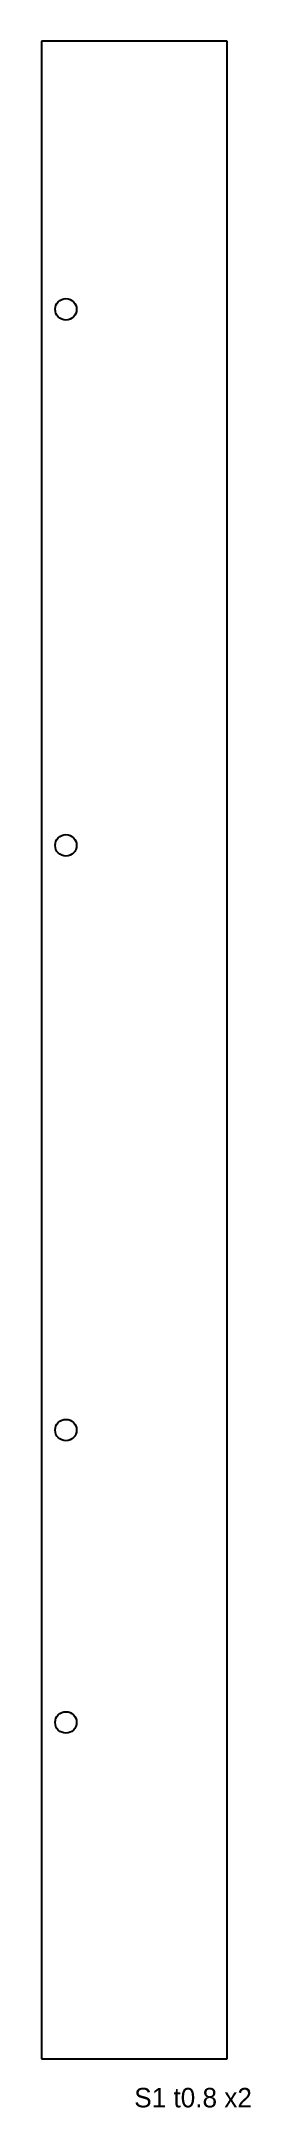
# Model space of a CAD drawing. Header units: metres. Extents: x -10 to 12, y -109 to 104.
import ezdxf

# ---------------------------------------------------------------- set-up
doc = ezdxf.new("R2010")
doc.units = ezdxf.units.M
doc.layers.add('CUT', color=7, linetype='Continuous')
doc.layers.add('NOTES', color=7, linetype='Continuous')

msp = doc.modelspace()

# ---------------------------------------------------------------- linework, layer by layer
at = {"layer": 'CUT'}
for points in [[(-9.5, 103.5), (-9.5, -103.5)], [(9.5, 103.5), (-9.5, 103.5)], [(9.5, -103.5), (9.5, 103.5)], [(-9.5, -103.5), (9.5, -103.5)]]:
    msp.add_lwpolyline(points, dxfattribs=at)
for centre in [(-7, 76), (-7, 21), (-7, -39), (-7, -69)]:
    msp.add_circle(centre, 1.1, dxfattribs=at)

# ---------------------------------------------------------------- texts
at = {"layer": 'NOTES'}
msp.add_text('S1 t0.8 x2', height=2, dxfattribs=at).set_placement((0, -108.5))

doc.saveas('drawing.dxf')
